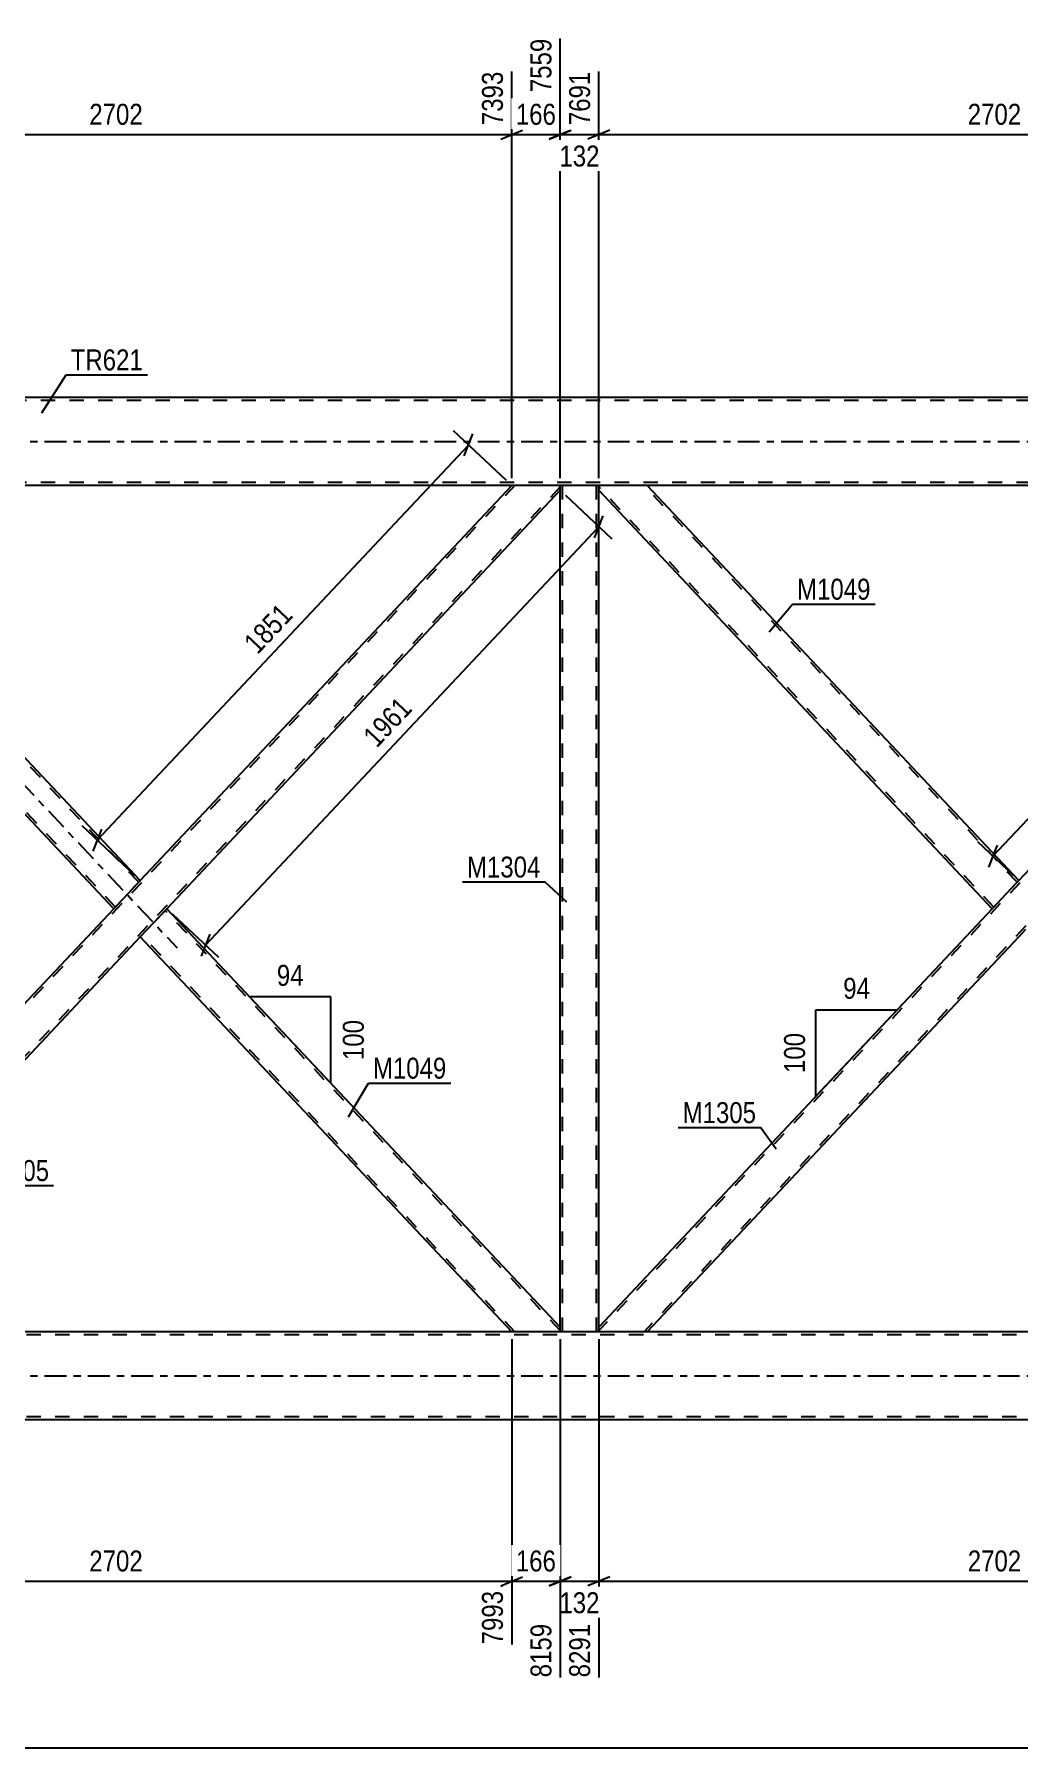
# Model space of a CAD drawing. Header units: millimetres. Extents: x 0 to 1189, y 0 to 841.
# Drawn here: x 294.3 to 428.7, y 462.4 to 696.4 of the extents above; entities that cross this region are included whole.
import ezdxf

# ---------------------------------------------------------------- set-up
doc = ezdxf.new("R2010")
doc.units = ezdxf.units.MM
doc.linetypes.add('DXK_LINE_DOT2', pattern=[3.9198, 1.9599, -1.9599])
doc.linetypes.add('DXK_LINE_DOT3', pattern=[5.9187, 2.979, -0.9799, 0.9799, -0.9799])
doc.styles.add('Arial Narrow', font='ARIALN.TTF', dxfattribs={"height": 0.2})

# ---------------------------------------------------------------- blocks, each defined once
blk = doc.blocks.new('Part-814734972-4738 - 4669')
at = {"color": 7, "linetype": 'DXK_LINE_DOT2'}
for p, q in [((359.91, 634.8), (251.38, 519.39)), ((366.1, 634.6), (257.56, 519.2)), ((366.1, 634.8), (359.47, 634.8)), ((308.74, 580.85), (305.11, 577)), ((312.36, 577), (308.74, 573.14)), ((258, 519.2), (251.38, 519.2))]:
    blk.add_line(p, q, dxfattribs=at)
at = {"color": 2, "linetype": 'Continuous'}
for p, q in [((359.47, 634.8), (308.74, 580.85)), ((366.1, 634.14), (312.36, 577)), ((366.1, 634.14), (366.1, 634.8)), ((305.11, 577), (251.38, 519.86)), ((308.74, 573.14), (258, 519.2)), ((251.38, 519.2), (251.38, 519.86))]:
    blk.add_line(p, q, dxfattribs=at)
blk = doc.blocks.new('Part-814734972-4687 - 4669')
at = {"color": 7, "linetype": 'DXK_LINE_DOT3'}
blk.add_line((247.53, 642.08), (313.78, 571.64), dxfattribs=at)
at = {"color": 7, "linetype": 'DXK_LINE_DOT2'}
for p, q in [((258, 634.8), (251.38, 634.8)), ((251.38, 634.14), (251.38, 634.8)), ((305.33, 577.23), (251.38, 634.6)), ((251.42, 634.09), (251.38, 634.14)), ((308.52, 580.62), (257.56, 634.8)), ((308.7, 580.81), (308.3, 580.38)), ((305.33, 577.23), (305.35, 577.25))]:
    blk.add_line(p, q, dxfattribs=at)
at = {"color": 2, "linetype": 'Continuous'}
for p, q in [((308.74, 580.85), (258, 634.8)), ((305.11, 577), (251.42, 634.09)), ((308.3, 580.38), (305.11, 577)), ((308.74, 580.85), (308.3, 580.38))]:
    blk.add_line(p, q, dxfattribs=at)
blk = doc.blocks.new('Part-814734972-4723 - 4669')
at = {"color": 7, "linetype": 'DXK_LINE_DOT2'}
for p, q in [((371.38, 634.8), (366.1, 634.8)), ((366.1, 634.14), (366.1, 634.8)), ((366.42, 519.2), (366.42, 634.8)), ((371.06, 519.2), (371.06, 634.8)), ((371.38, 634.14), (371.38, 634.8)), ((366.1, 519.2), (366.1, 519.86)), ((371.38, 519.2), (371.38, 519.86)), ((371.38, 519.2), (366.1, 519.2))]:
    blk.add_line(p, q, dxfattribs=at)
at = {"color": 2, "linetype": 'Continuous'}
for p, q in [((366.1, 519.86), (366.1, 634.14)), ((371.38, 519.86), (371.38, 634.14))]:
    blk.add_line(p, q, dxfattribs=at)
blk = doc.blocks.new('Part-814734972-4848 - 4669')
at = {"color": 7, "linetype": 'DXK_LINE_DOT2'}
for p, q in [((479.91, 634.8), (371.38, 519.39)), ((486.1, 634.6), (377.56, 519.2)), ((486.1, 634.8), (479.47, 634.8)), ((486.1, 634.14), (486.05, 634.09)), ((486.1, 634.14), (486.1, 634.8)), ((428.74, 580.85), (425.11, 577)), ((432.36, 577), (428.74, 573.14)), ((378, 519.2), (371.38, 519.2))]:
    blk.add_line(p, q, dxfattribs=at)
at = {"color": 2, "linetype": 'Continuous'}
for p, q in [((479.47, 634.8), (428.74, 580.85)), ((486.05, 634.09), (432.36, 577)), ((425.11, 577), (371.38, 519.86)), ((428.74, 573.14), (378, 519.2)), ((371.38, 519.2), (371.38, 519.86))]:
    blk.add_line(p, q, dxfattribs=at)
blk = doc.blocks.new('Part-814734972-4853 - 4669')
at = {"color": 2, "linetype": 'Continuous'}
for p, q in [((371.38, 634.14), (371.38, 634.8)), ((425.11, 577), (371.38, 634.14)), ((428.74, 580.85), (378, 634.8)), ((428.3, 580.38), (425.11, 577)), ((428.74, 580.85), (428.3, 580.38))]:
    blk.add_line(p, q, dxfattribs=at)
at = {"color": 7, "linetype": 'DXK_LINE_DOT2'}
for p, q in [((378, 634.8), (371.38, 634.8)), ((425.33, 577.23), (371.38, 634.6)), ((428.52, 580.62), (377.56, 634.8)), ((428.7, 580.81), (428.3, 580.38)), ((425.33, 577.23), (425.35, 577.25))]:
    blk.add_line(p, q, dxfattribs=at)
blk = doc.blocks.new('Part-814734972-4985 - 4669')
at = {"color": 2, "linetype": 'Continuous'}
for p, q in [((312.36, 577), (308.74, 573.14)), ((366.1, 519.86), (312.36, 577)), ((359.47, 519.2), (308.74, 573.14)), ((366.1, 519.2), (366.1, 519.86))]:
    blk.add_line(p, q, dxfattribs=at)
at = {"color": 7, "linetype": 'DXK_LINE_DOT2'}
for p, q in [((366.1, 519.39), (312.14, 576.76)), ((308.96, 573.38), (308.97, 573.39)), ((359.91, 519.2), (308.96, 573.38)), ((366.1, 519.2), (359.47, 519.2))]:
    blk.add_line(p, q, dxfattribs=at)
blk = doc.blocks.new('Part-814734972-5020 - 4669')
at = {"color": 7, "linetype": 'DXK_LINE_DOT2'}
for p, q in [((1047.74, 518.8), (118.1, 518.8)), ((1047.74, 519.2), (126.1, 519.2)), ((1047.74, 507.6), (118.1, 507.6))]:
    blk.add_line(p, q, dxfattribs=at)
at = {"color": 2, "linetype": 'Continuous'}
for p, q in [((971.14, 519.2), (246.34, 519.2)), ((482.25, 507.2), (255.25, 507.2))]:
    blk.add_line(p, q, dxfattribs=at)
at = {"color": 7, "linetype": 'DXK_LINE_DOT3'}
blk.add_line((118.1, 513.2), (1047.74, 513.2), dxfattribs=at)
blk = doc.blocks.new('Part-814734972-5025 - 4669')
at = {"color": 2, "linetype": 'Continuous'}
for p, q in [((1096.74, 646.8), (118.1, 646.8)), ((482.25, 634.8), (255.25, 634.8))]:
    blk.add_line(p, q, dxfattribs=at)
at = {"color": 7, "linetype": 'DXK_LINE_DOT2'}
for p, q in [((1096.74, 646.4), (118.1, 646.4)), ((1096.74, 635.2), (118.1, 635.2))]:
    blk.add_line(p, q, dxfattribs=at)
at = {"color": 7, "linetype": 'DXK_LINE_DOT3'}
blk.add_line((118.1, 640.8), (1096.74, 640.8), dxfattribs=at)
blk = doc.blocks.new('StraightDimension-814734972-26665 - 4669')
at = {"color": 7, "linetype": 'Continuous'}
for p, q in [((251.38, 635.8), (251.38, 691.31)), ((359.47, 635.8), (359.47, 691.31)), ((252.88, 683.3), (249.88, 682.1)), ((357.97, 682.1), (360.97, 683.3)), ((251.38, 682.7), (359.47, 682.7))]:
    blk.add_line(p, q, dxfattribs=at)
at = {"color": 0, "linetype": 'Continuous'}
blk.add_wipeout([(358.87, 691.91), (354.67, 691.91), (354.67, 683.4), (358.87, 683.4)], dxfattribs=at)
at = {"color": 0}
blk.add_wipeout([(309.68, 683.45), (309.68, 687.65), (301.17, 687.65), (301.17, 683.45)], dxfattribs=at)
at = {"color": 3, "linetype": 'Continuous', "style": 'Arial Narrow'}
blk.add_text('7393', height=2.863, rotation=90.0002, dxfattribs=at).set_placement((358.27, 684))
at = {"color": 3, "style": 'Arial Narrow'}
blk.add_text('2702', height=2.863, dxfattribs=at).set_placement((301.77, 684.05))
blk = doc.blocks.new('StraightDimension-814734972-5882 - 4669')
at = {"color": 7, "linetype": 'Continuous'}
for p, q in [((478.74, 635.48), (473.87, 640.06)), ((475.36, 636.61), (476.54, 639.61)), ((425.21, 584.16), (475.95, 638.11)), ((428.01, 581.54), (423.14, 586.12)), ((425.8, 585.67), (424.62, 582.66))]:
    blk.add_line(p, q, dxfattribs=at)
at = {"color": 0}
blk.add_wipeout([(452.95, 614.75), (449.89, 617.63), (444.06, 611.43), (447.12, 608.55)], dxfattribs=at)
at = {"color": 3, "style": 'Arial Narrow'}
blk.add_text('1851', height=2.863, rotation=46.7591, dxfattribs=at).set_placement((447.09, 609.4))
blk = doc.blocks.new('StraightDimension-814734972-5978 - 4669')
at = {"color": 7, "linetype": 'Continuous'}
blk.add_line((81.54, 462.43), (1048.74, 462.43), dxfattribs=at)
blk = doc.blocks.new('StraightDimension-814734972-26664 - 4669')
at = {"color": 7, "linetype": 'Continuous'}
for p, q in [((366.1, 635.8), (366.1, 695.81)), ((359.47, 635.8), (359.47, 691.31)), ((357.97, 682.1), (360.97, 683.3)), ((367.6, 683.3), (364.6, 682.1)), ((359.47, 682.7), (366.1, 682.7))]:
    blk.add_line(p, q, dxfattribs=at)
at = {"color": 0}
blk.add_wipeout([(366.13, 683.45), (366.13, 687.65), (359.44, 687.65), (359.44, 683.45)], dxfattribs=at)
at = {"color": 0, "linetype": 'Continuous'}
blk.add_wipeout([(365.5, 696.41), (361.3, 696.41), (361.3, 687.9), (365.5, 687.9)], dxfattribs=at)
at = {"color": 3, "linetype": 'Continuous', "style": 'Arial Narrow'}
blk.add_text('7559', height=2.863, rotation=90.0002, dxfattribs=at).set_placement((364.9, 688.5))
at = {"color": 3, "style": 'Arial Narrow'}
blk.add_text('166', height=2.863, dxfattribs=at).set_placement((360.04, 684.05))
blk = doc.blocks.new('StraightDimension-814734972-26662 - 4669')
at = {"color": 7, "linetype": 'Continuous'}
for p, q in [((479.47, 635.8), (479.47, 693.14)), ((371.38, 635.8), (371.38, 691.31)), ((372.88, 683.3), (369.88, 682.1)), ((477.97, 682.1), (480.97, 683.3)), ((371.38, 682.7), (479.47, 682.7))]:
    blk.add_line(p, q, dxfattribs=at)
at = {"color": 0, "linetype": 'Continuous'}
blk.add_wipeout([(478.87, 693.74), (474.67, 693.74), (474.67, 683.4), (478.87, 683.4)], dxfattribs=at)
at = {"color": 0}
blk.add_wipeout([(429.68, 683.45), (429.68, 687.65), (421.17, 687.65), (421.17, 683.45)], dxfattribs=at)
at = {"color": 3, "linetype": 'Continuous', "style": 'Arial Narrow'}
blk.add_text('10393', height=2.863, rotation=90.0002, dxfattribs=at).set_placement((478.27, 684))
at = {"color": 3, "style": 'Arial Narrow'}
blk.add_text('2702', height=2.863, dxfattribs=at).set_placement((421.77, 684.05))
blk = doc.blocks.new('StraightDimension-814734972-27730 - 4669')
at = {"color": 7, "linetype": 'Continuous'}
for p, q in [((251.38, 518.86), (251.38, 472.04)), ((359.47, 518.2), (359.47, 476.54)), ((252.88, 485.75), (249.88, 484.55)), ((251.38, 485.15), (359.47, 485.15)), ((357.97, 484.55), (360.97, 485.75))]:
    blk.add_line(p, q, dxfattribs=at)
at = {"color": 0}
blk.add_wipeout([(309.68, 485.9), (309.68, 490.1), (301.17, 490.1), (301.17, 485.9)], dxfattribs=at)
at = {"color": 0, "linetype": 'Continuous'}
blk.add_wipeout([(358.87, 484.45), (354.67, 484.45), (354.67, 475.94), (358.87, 475.94)], dxfattribs=at)
at = {"color": 3, "style": 'Arial Narrow'}
blk.add_text('2702', height=2.863, dxfattribs=at).set_placement((301.77, 486.5))
at = {"color": 3, "linetype": 'Continuous', "style": 'Arial Narrow'}
blk.add_text('7993', height=2.863, rotation=90.0002, dxfattribs=at).set_placement((358.27, 476.54))
blk = doc.blocks.new('StraightDimension-814734972-5903 - 4669')
at = {"color": 7, "linetype": 'Continuous'}
for p, q in [((366.83, 633.45), (373.13, 627.52)), ((370.8, 627.66), (371.98, 630.66)), ((317.65, 572.02), (371.39, 629.16)), ((313.09, 576.31), (319.4, 570.38)), ((318.24, 573.53), (317.06, 570.52))]:
    blk.add_line(p, q, dxfattribs=at)
at = {"color": 0}
blk.add_wipeout([(346.89, 604.21), (343.83, 607.08), (338, 600.88), (341.06, 598)], dxfattribs=at)
at = {"color": 3, "style": 'Arial Narrow'}
blk.add_text('1961', height=2.863, rotation=46.7591, dxfattribs=at).set_placement((341.03, 598.85))
blk = doc.blocks.new('StraightDimension-814734972-5918 - 4669')
at = {"color": 7, "linetype": 'Continuous'}
for p, q in [((358.74, 635.48), (351.52, 642.27)), ((353, 638.82), (354.18, 641.83)), ((302.86, 586.38), (353.59, 640.32)), ((308.01, 581.54), (300.78, 588.33)), ((303.45, 587.88), (302.27, 584.87))]:
    blk.add_line(p, q, dxfattribs=at)
at = {"color": 0}
blk.add_wipeout([(330.6, 616.96), (327.54, 619.84), (321.71, 613.64), (324.77, 610.76)], dxfattribs=at)
at = {"color": 3, "style": 'Arial Narrow'}
blk.add_text('1851', height=2.863, rotation=46.7591, dxfattribs=at).set_placement((324.74, 611.61))
blk = doc.blocks.new('StraightDimension-814734972-26663 - 4669')
at = {"color": 7, "linetype": 'Continuous'}
for p, q in [((366.1, 635.8), (366.1, 695.81)), ((371.38, 635.8), (371.38, 691.31)), ((364.6, 682.1), (367.6, 683.3)), ((372.88, 683.3), (369.88, 682.1)), ((366.1, 682.7), (371.38, 682.7))]:
    blk.add_line(p, q, dxfattribs=at)
at = {"color": 0, "linetype": 'Continuous'}
blk.add_wipeout([(370.78, 691.91), (366.58, 691.91), (366.58, 683.4), (370.78, 683.4)], dxfattribs=at)
at = {"color": 0}
blk.add_wipeout([(372.08, 677.75), (372.08, 681.95), (365.39, 681.95), (365.39, 677.75)], dxfattribs=at)
at = {"color": 3, "linetype": 'Continuous', "style": 'Arial Narrow'}
blk.add_text('7691', height=2.863, rotation=90.0002, dxfattribs=at).set_placement((370.18, 684))
at = {"color": 3, "style": 'Arial Narrow'}
blk.add_text('132', height=2.863, dxfattribs=at).set_placement((365.99, 678.35))
blk = doc.blocks.new('StraightDimension-814734972-27727 - 4669')
at = {"color": 7, "linetype": 'Continuous'}
for p, q in [((371.38, 518.2), (371.38, 472.04)), ((479.47, 518.2), (479.47, 474.71)), ((372.88, 485.75), (369.88, 484.55)), ((371.38, 485.15), (479.47, 485.15)), ((477.97, 484.55), (480.97, 485.75))]:
    blk.add_line(p, q, dxfattribs=at)
at = {"color": 0}
blk.add_wipeout([(429.68, 485.9), (429.68, 490.1), (421.17, 490.1), (421.17, 485.9)], dxfattribs=at)
at = {"color": 0, "linetype": 'Continuous'}
blk.add_wipeout([(478.87, 484.45), (474.67, 484.45), (474.67, 474.11), (478.87, 474.11)], dxfattribs=at)
at = {"color": 3, "style": 'Arial Narrow'}
blk.add_text('2702', height=2.863, dxfattribs=at).set_placement((421.77, 486.5))
at = {"color": 3, "linetype": 'Continuous', "style": 'Arial Narrow'}
blk.add_text('10993', height=2.863, rotation=90.0002, dxfattribs=at).set_placement((478.27, 474.71))
blk = doc.blocks.new('StraightDimension-814734972-27728 - 4669')
at = {"color": 7, "linetype": 'Continuous'}
for p, q in [((366.1, 518.2), (366.1, 472.04)), ((371.38, 518.2), (371.38, 472.04)), ((364.6, 484.55), (367.6, 485.75)), ((366.1, 485.15), (371.38, 485.15)), ((372.88, 485.75), (369.88, 484.55))]:
    blk.add_line(p, q, dxfattribs=at)
at = {"color": 0}
blk.add_wipeout([(372.08, 480.2), (372.08, 484.4), (365.39, 484.4), (365.39, 480.2)], dxfattribs=at)
at = {"color": 0, "linetype": 'Continuous'}
blk.add_wipeout([(370.78, 479.95), (366.58, 479.95), (366.58, 471.44), (370.78, 471.44)], dxfattribs=at)
at = {"color": 3, "style": 'Arial Narrow'}
blk.add_text('132', height=2.863, dxfattribs=at).set_placement((365.99, 480.8))
at = {"color": 3, "linetype": 'Continuous', "style": 'Arial Narrow'}
blk.add_text('8291', height=2.863, rotation=90.0002, dxfattribs=at).set_placement((370.18, 472.04))
blk = doc.blocks.new('StraightDimension-814734972-27729 - 4669')
at = {"color": 7, "linetype": 'Continuous'}
for p, q in [((359.47, 518.2), (359.47, 476.54)), ((366.1, 518.2), (366.1, 472.04)), ((357.97, 484.55), (360.97, 485.75)), ((359.47, 485.15), (366.1, 485.15)), ((367.6, 485.75), (364.6, 484.55))]:
    blk.add_line(p, q, dxfattribs=at)
at = {"color": 0}
blk.add_wipeout([(366.13, 485.9), (366.13, 490.1), (359.44, 490.1), (359.44, 485.9)], dxfattribs=at)
at = {"color": 0, "linetype": 'Continuous'}
blk.add_wipeout([(365.5, 479.95), (361.3, 479.95), (361.3, 471.44), (365.5, 471.44)], dxfattribs=at)
at = {"color": 3, "style": 'Arial Narrow'}
blk.add_text('166', height=2.863, dxfattribs=at).set_placement((360.04, 486.5))
at = {"color": 3, "linetype": 'Continuous', "style": 'Arial Narrow'}
blk.add_text('8159', height=2.863, rotation=90.0002, dxfattribs=at).set_placement((364.9, 472.04))
blk = doc.blocks.new('AngleDimension-814734972-37844 - 4669')
at = {"color": 7, "linetype": 'Continuous'}
for p, q in [((330.53, 557.68), (323.67, 564.97)), ((334.77, 564.97), (323.67, 564.97)), ((334.77, 553.17), (323.67, 564.97)), ((334.77, 553.17), (334.77, 564.97))]:
    blk.add_line(p, q, dxfattribs=at)
at = {"color": 0}
for points in [[(331.65, 565.87), (331.65, 570.07), (326.79, 570.07), (326.79, 565.87)], [(339.87, 562.41), (335.67, 562.41), (335.67, 555.73), (339.87, 555.73)]]:
    blk.add_wipeout(points, dxfattribs=at)
at = {"color": 3, "style": 'Arial Narrow'}
blk.add_text('94', height=2.863, dxfattribs=at).set_placement((327.39, 566.47))
blk.add_text('100', height=2.863, rotation=90.0002, dxfattribs=at).set_placement((339.27, 556.33))
blk = doc.blocks.new('AngleDimension-814734972-37858 - 4669')
at = {"color": 7, "linetype": 'Continuous'}
for p, q in [((401.04, 563.2), (412.14, 563.2)), ((401.04, 551.4), (412.14, 563.2)), ((401.04, 551.4), (401.04, 563.2)), ((407.97, 558.77), (412.14, 563.2))]:
    blk.add_line(p, q, dxfattribs=at)
at = {"color": 0}
for points in [[(409.02, 564.1), (409.02, 568.3), (404.16, 568.3), (404.16, 564.1)], [(400.14, 560.64), (395.94, 560.64), (395.94, 553.96), (400.14, 553.96)]]:
    blk.add_wipeout(points, dxfattribs=at)
at = {"color": 3, "style": 'Arial Narrow'}
blk.add_text('94', height=2.863, dxfattribs=at).set_placement((404.76, 564.7))
blk.add_text('100', height=2.863, rotation=90.0002, dxfattribs=at).set_placement((399.54, 554.56))
blk = doc.blocks.new('Mark-814734972-4719 - 4669')
at = {"color": 0}
blk.add_wipeout([(363.41, 581.26), (363.41, 584.26), (353.36, 584.26), (353.36, 581.26)], dxfattribs=at)
blk.add_wipeout([(363.41, 581.26), (363.41, 584.26), (353.36, 584.26), (353.36, 581.26)], dxfattribs=at)
at = {"color": 30, "linetype": 'Continuous'}
for p in [(352.76, 580.66), (367.01, 577.89)]:
    blk.add_line(p, (364.01, 580.66), dxfattribs=at)
at = {"color": 3, "style": 'Arial Narrow'}
blk.add_text('M1304', height=2.863, dxfattribs=at).set_placement((353.36, 581.26))
blk = doc.blocks.new('Mark-814734972-4734 - 4669')
at = {"color": 0}
blk.add_wipeout([(296.3, 539.81), (296.3, 542.81), (286.25, 542.81), (286.25, 539.81)], dxfattribs=at)
blk.add_wipeout([(296.3, 539.81), (296.3, 542.81), (286.25, 542.81), (286.25, 539.81)], dxfattribs=at)
at = {"color": 30, "linetype": 'Continuous'}
for p, q in [((279.81, 544.56), (285.65, 539.21)), ((285.65, 539.21), (296.9, 539.21))]:
    blk.add_line(p, q, dxfattribs=at)
at = {"color": 3, "style": 'Arial Narrow'}
blk.add_text('M1305', height=2.863, dxfattribs=at).set_placement((286.25, 539.81))
blk = doc.blocks.new('Mark-814734972-4844 - 4669')
at = {"color": 0}
blk.add_wipeout([(392.87, 547.72), (392.87, 550.72), (382.82, 550.72), (382.82, 547.72)], dxfattribs=at)
blk.add_wipeout([(392.87, 547.72), (392.87, 550.72), (382.82, 550.72), (382.82, 547.72)], dxfattribs=at)
at = {"color": 30, "linetype": 'Continuous'}
for p in [(382.22, 547.12), (395.58, 544.15)]:
    blk.add_line(p, (393.47, 547.12), dxfattribs=at)
at = {"color": 3, "style": 'Arial Narrow'}
blk.add_text('M1305', height=2.863, dxfattribs=at).set_placement((382.82, 547.72))
blk = doc.blocks.new('Mark-814734972-4849 - 4669')
at = {"color": 0}
blk.add_wipeout([(408.51, 619.2), (408.51, 622.2), (398.45, 622.2), (398.45, 619.2)], dxfattribs=at)
blk.add_wipeout([(408.51, 619.2), (408.51, 622.2), (398.45, 622.2), (398.45, 619.2)], dxfattribs=at)
at = {"color": 30, "linetype": 'Continuous'}
for p, q in [((394.65, 614.81), (397.85, 618.6)), ((397.85, 618.6), (409.11, 618.6))]:
    blk.add_line(p, q, dxfattribs=at)
at = {"color": 3, "style": 'Arial Narrow'}
blk.add_text('M1049', height=2.863, dxfattribs=at).set_placement((398.45, 619.2))
blk = doc.blocks.new('Mark-814734972-4981 - 4669')
at = {"color": 0}
blk.add_wipeout([(350.56, 553.79), (350.56, 556.79), (340.51, 556.79), (340.51, 553.79)], dxfattribs=at)
blk.add_wipeout([(350.56, 553.79), (350.56, 556.79), (340.51, 556.79), (340.51, 553.79)], dxfattribs=at)
at = {"color": 30, "linetype": 'Continuous'}
for p, q in [((337.16, 548.58), (339.91, 553.19)), ((339.91, 553.19), (351.16, 553.19))]:
    blk.add_line(p, q, dxfattribs=at)
at = {"color": 3, "style": 'Arial Narrow'}
blk.add_text('M1049', height=2.863, dxfattribs=at).set_placement((340.51, 553.79))
blk = doc.blocks.new('Mark-814734972-5021 - 4669')
at = {"color": 0}
blk.add_wipeout([(309.1, 650.51), (309.1, 653.51), (299.23, 653.51), (299.23, 650.51)], dxfattribs=at)
blk.add_wipeout([(309.1, 650.51), (309.1, 653.51), (299.23, 653.51), (299.23, 650.51)], dxfattribs=at)
at = {"color": 30, "linetype": 'Continuous'}
for p, q in [((295.3, 644.7), (298.63, 649.91)), ((298.63, 649.91), (309.7, 649.91))]:
    blk.add_line(p, q, dxfattribs=at)
at = {"color": 3, "style": 'Arial Narrow'}
blk.add_text('TR621', height=2.863, dxfattribs=at).set_placement((299.23, 650.51))

msp = doc.modelspace()

# ---------------------------------------------------------------- block references
for name in ['Part-814734972-5025 - 4669', 'Part-814734972-4687 - 4669', 'Part-814734972-4738 - 4669', 'Part-814734972-4723 - 4669', 'Part-814734972-4848 - 4669', 'Part-814734972-4853 - 4669', 'Part-814734972-4985 - 4669', 'Part-814734972-5020 - 4669', 'StraightDimension-814734972-5978 - 4669']:
    msp.add_blockref(name, (0, 0))

# ---------------------------------------------------------------- next in the draw order: block references
for name in ['StraightDimension-814734972-26665 - 4669', 'StraightDimension-814734972-5882 - 4669', 'StraightDimension-814734972-5903 - 4669', 'Mark-814734972-4849 - 4669', 'AngleDimension-814734972-37858 - 4669', 'Mark-814734972-4734 - 4669', 'StraightDimension-814734972-27730 - 4669', 'StraightDimension-814734972-27727 - 4669']:
    msp.add_blockref(name, (0, 0))

# ---------------------------------------------------------------- next in the draw order: block references
for name in ['StraightDimension-814734972-26664 - 4669', 'StraightDimension-814734972-26662 - 4669', 'Mark-814734972-5021 - 4669', 'AngleDimension-814734972-37844 - 4669', 'Mark-814734972-4844 - 4669', 'StraightDimension-814734972-27728 - 4669']:
    msp.add_blockref(name, (0, 0))

# ---------------------------------------------------------------- next in the draw order: block references
for name in ['StraightDimension-814734972-26663 - 4669', 'StraightDimension-814734972-5918 - 4669', 'Mark-814734972-4981 - 4669', 'StraightDimension-814734972-27729 - 4669']:
    msp.add_blockref(name, (0, 0))

# ---------------------------------------------------------------- next in the draw order: block references
msp.add_blockref('Mark-814734972-4719 - 4669', (0, 0))

doc.saveas('drawing.dxf')
